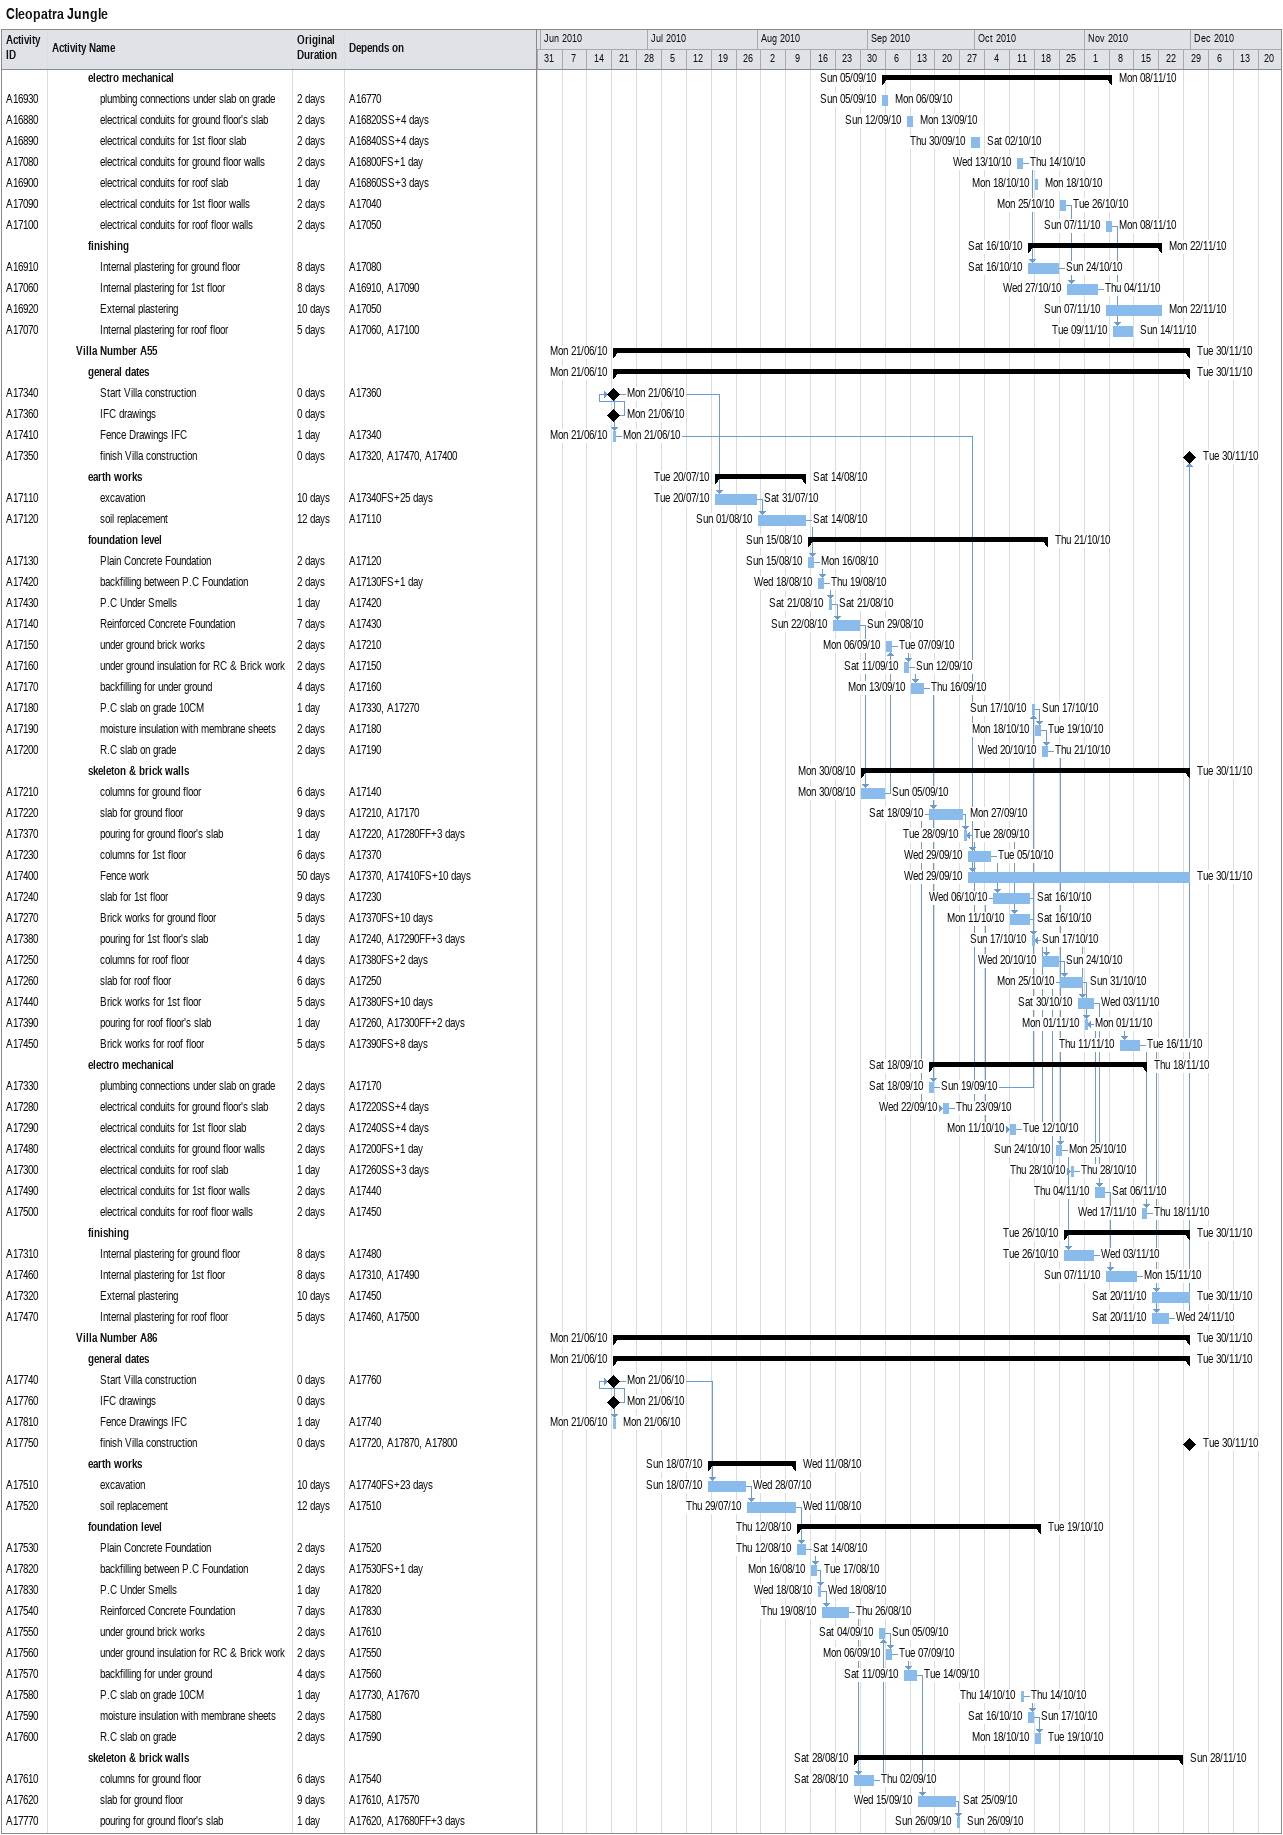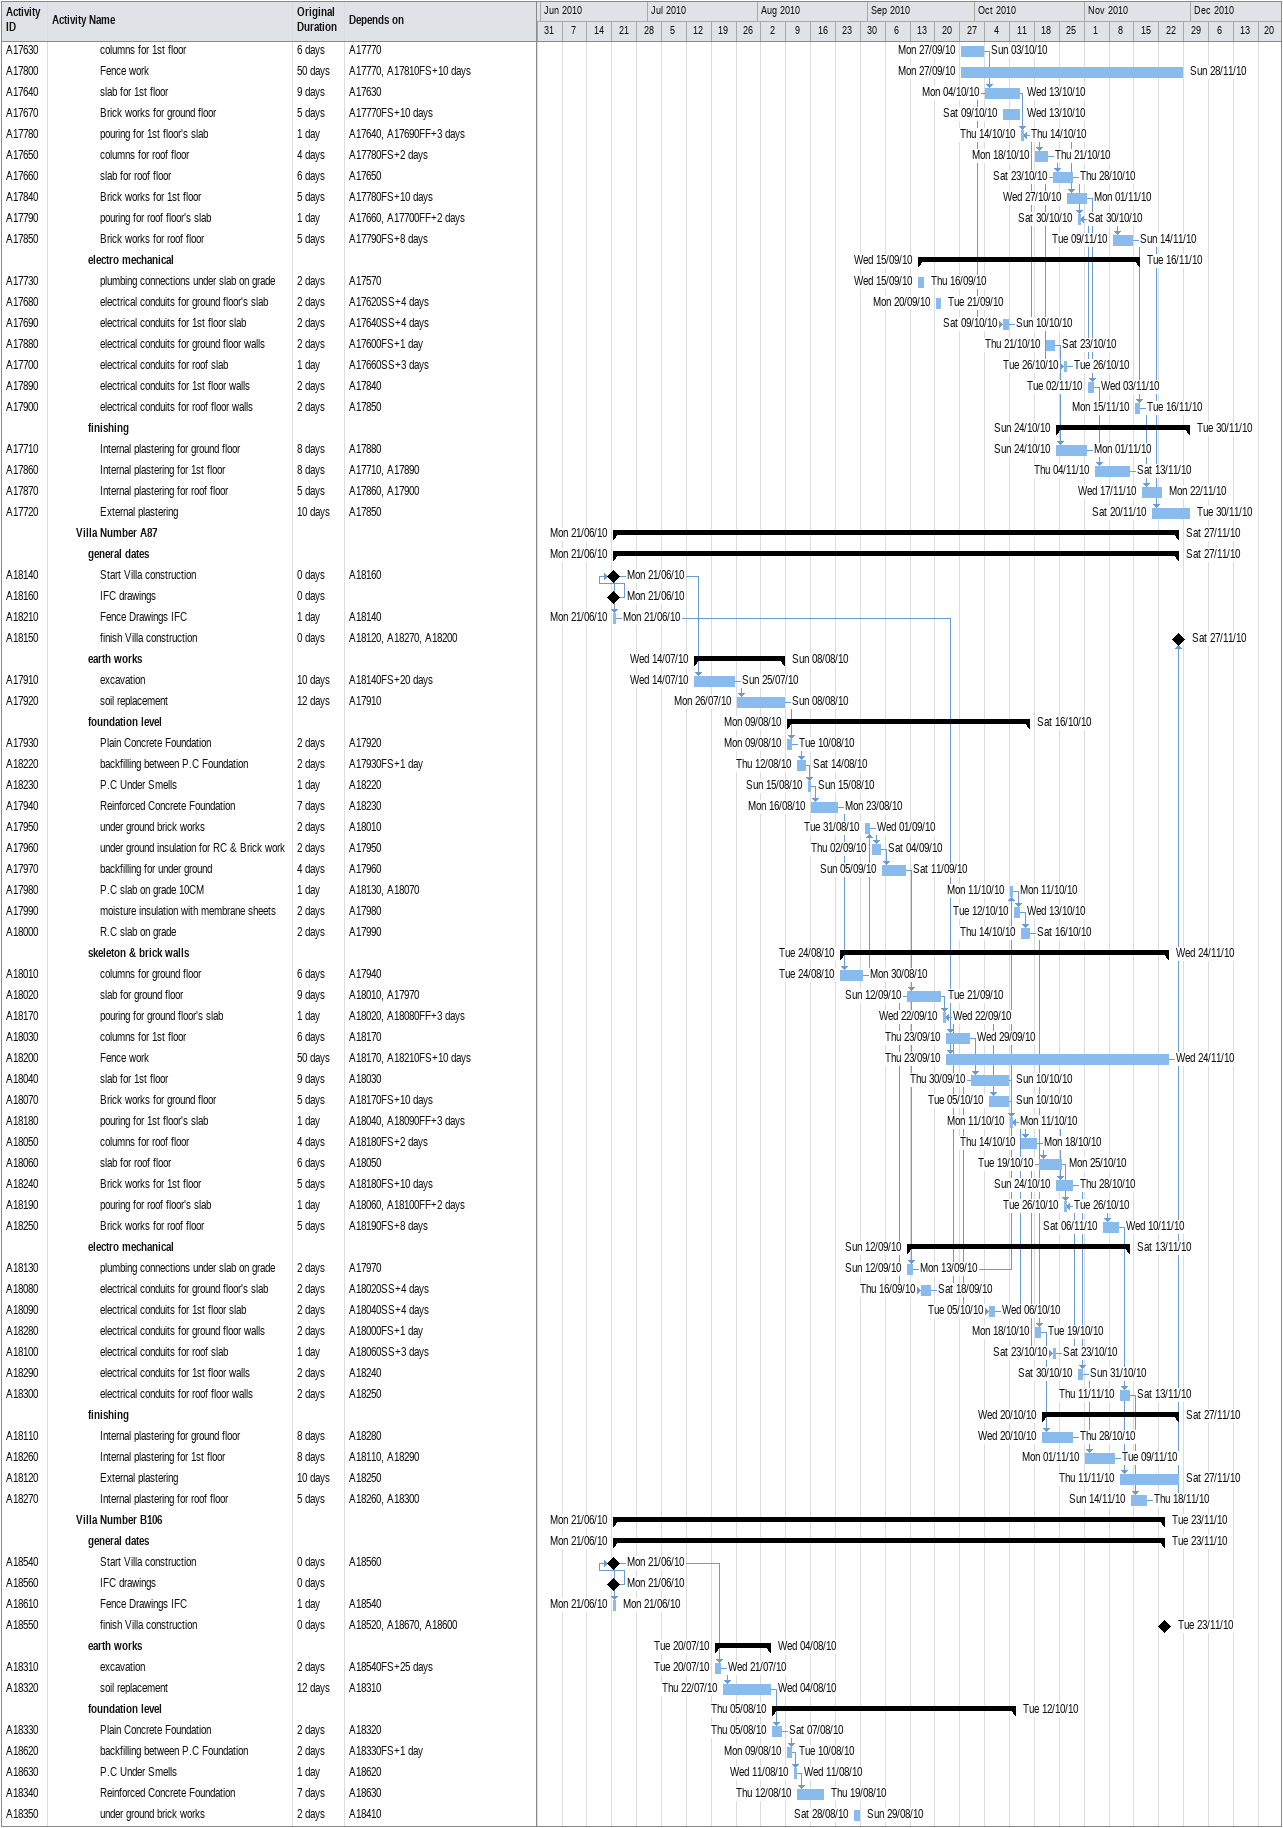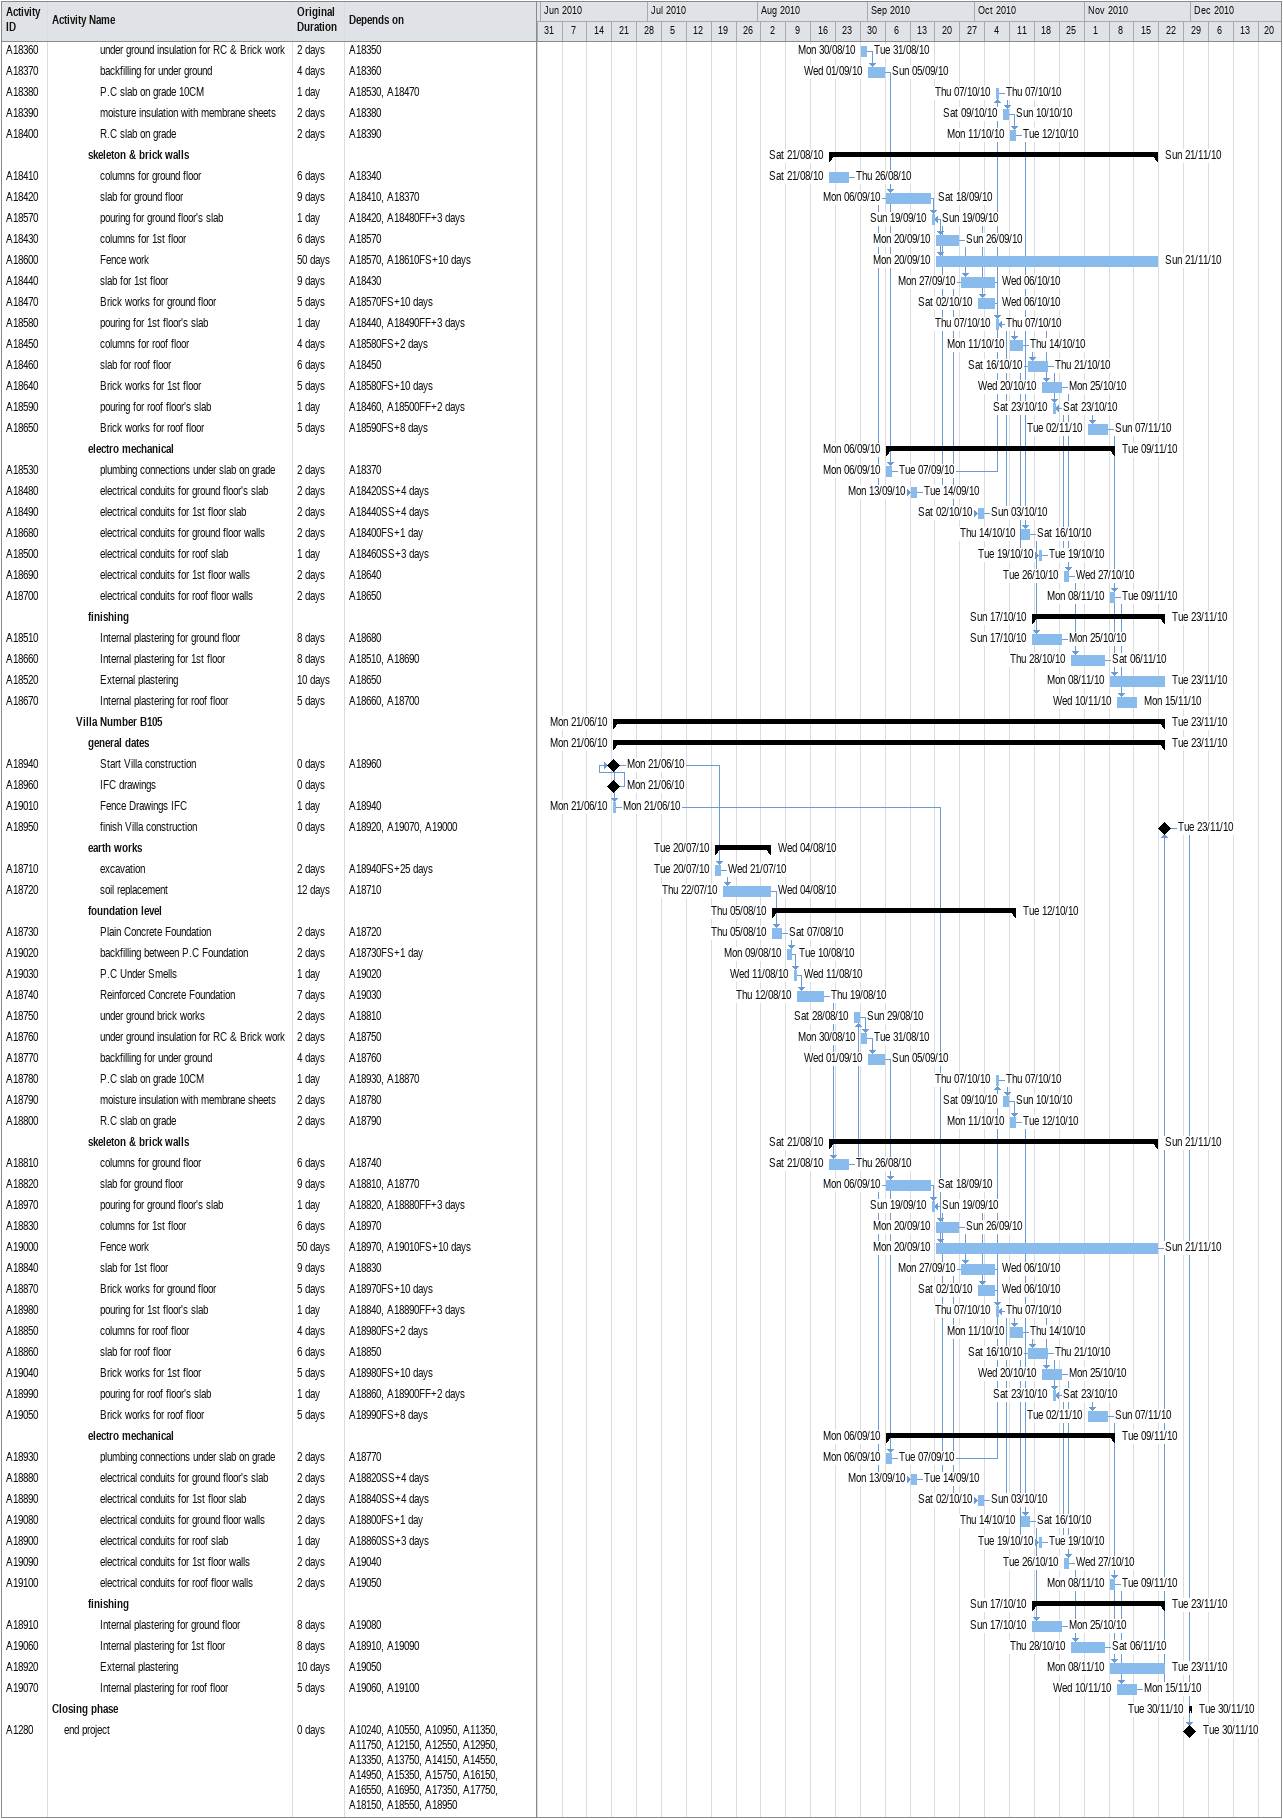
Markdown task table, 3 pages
Cleopatra Jungle

| ID | Level | Task | Original duration | Start | Finish | Predecessors |
|---|---|---|---|---|---|---|
|  | 4 | **electro mechanical** |  | 2010-09-05 | 2010-11-08 |  |
| A16930 | 5 | plumbing connections under slab on grade | 2d | 2010-09-05 | 2010-09-06 | A16770 |
| A16880 | 5 | electrical conduits for ground floor's slab | 2d | 2010-09-12 | 2010-09-13 | A16820SS+4d |
| A16890 | 5 | electrical conduits for 1st floor slab | 2d | 2010-09-30 | 2010-10-02 | A16840SS+4d |
| A17080 | 5 | electrical conduits for ground floor walls | 2d | 2010-10-13 | 2010-10-14 | A16800FS+1d |
| A16900 | 5 | electrical conduits for roof slab | 1d | 2010-10-18 | 2010-10-18 | A16860SS+3d |
| A17090 | 5 | electrical conduits for 1st floor walls | 2d | 2010-10-25 | 2010-10-26 | A17040 |
| A17100 | 5 | electrical conduits for roof floor walls | 2d | 2010-11-07 | 2010-11-08 | A17050 |
|  | 4 | **finishing** |  | 2010-10-16 | 2010-11-22 |  |
| A16910 | 5 | Internal plastering for ground floor | 8d | 2010-10-16 | 2010-10-24 | A17080 |
| A17060 | 5 | Internal plastering for 1st floor | 8d | 2010-10-27 | 2010-11-04 | A16910, A17090 |
| A16920 | 5 | External plastering | 10d | 2010-11-07 | 2010-11-22 | A17050 |
| A17070 | 5 | Internal plastering for roof floor | 5d | 2010-11-09 | 2010-11-14 | A17060, A17100 |
|  | 3 | **Villa Number A55** |  | 2010-06-21 | 2010-11-30 |  |
|  | 4 | **general dates** |  | 2010-06-21 | 2010-11-30 |  |
| A17340 | 5 | Start Villa construction | 0d | 2010-06-21 | 2010-06-21 | A17360 |
| A17360 | 5 | IFC drawings | 0d | 2010-06-21 | 2010-06-21 |  |
| A17410 | 5 | Fence Drawings IFC | 1d | 2010-06-21 | 2010-06-21 | A17340 |
| A17350 | 5 | finish Villa construction | 0d | 2010-11-30 | 2010-11-30 | A17320, A17470, A17400 |
|  | 4 | **earth works** |  | 2010-07-20 | 2010-08-14 |  |
| A17110 | 5 | excavation | 10d | 2010-07-20 | 2010-07-31 | A17340FS+25d |
| A17120 | 5 | soil replacement | 12d | 2010-08-01 | 2010-08-14 | A17110 |
|  | 4 | **foundation level** |  | 2010-08-15 | 2010-10-21 |  |
| A17130 | 5 | Plain Concrete Foundation | 2d | 2010-08-15 | 2010-08-16 | A17120 |
| A17420 | 5 | backfilling between P.C Foundation | 2d | 2010-08-18 | 2010-08-19 | A17130FS+1d |
| A17430 | 5 | P.C Under Smells | 1d | 2010-08-21 | 2010-08-21 | A17420 |
| A17140 | 5 | Reinforced Concrete Foundation | 7d | 2010-08-22 | 2010-08-29 | A17430 |
| A17150 | 5 | under ground brick works | 2d | 2010-09-06 | 2010-09-07 | A17210 |
| A17160 | 5 | under ground insulation for RC & Brick work | 2d | 2010-09-11 | 2010-09-12 | A17150 |
| A17170 | 5 | backfilling for under ground | 4d | 2010-09-13 | 2010-09-16 | A17160 |
| A17180 | 5 | P.C slab on grade 10CM | 1d | 2010-10-17 | 2010-10-17 | A17330, A17270 |
| A17190 | 5 | moisture insulation with membrane sheets | 2d | 2010-10-18 | 2010-10-19 | A17180 |
| A17200 | 5 | R.C slab on grade | 2d | 2010-10-20 | 2010-10-21 | A17190 |
|  | 4 | **skeleton & brick walls** |  | 2010-08-30 | 2010-11-30 |  |
| A17210 | 5 | columns for ground floor | 6d | 2010-08-30 | 2010-09-05 | A17140 |
| A17220 | 5 | slab for ground floor | 9d | 2010-09-18 | 2010-09-27 | A17210, A17170 |
| A17370 | 5 | pouring for ground floor's slab | 1d | 2010-09-28 | 2010-09-28 | A17220, A17280FF+3d |
| A17230 | 5 | columns for 1st floor | 6d | 2010-09-29 | 2010-10-05 | A17370 |
| A17400 | 5 | Fence work | 50d | 2010-09-29 | 2010-11-30 | A17370, A17410FS+10d |
| A17240 | 5 | slab for 1st floor | 9d | 2010-10-06 | 2010-10-16 | A17230 |
| A17270 | 5 | Brick works for ground floor | 5d | 2010-10-11 | 2010-10-16 | A17370FS+10d |
| A17380 | 5 | pouring for 1st floor's slab | 1d | 2010-10-17 | 2010-10-17 | A17240, A17290FF+3d |
| A17250 | 5 | columns for roof floor | 4d | 2010-10-20 | 2010-10-24 | A17380FS+2d |
| A17260 | 5 | slab for roof floor | 6d | 2010-10-25 | 2010-10-31 | A17250 |
| A17440 | 5 | Brick works for 1st floor | 5d | 2010-10-30 | 2010-11-03 | A17380FS+10d |
| A17390 | 5 | pouring for roof floor's slab | 1d | 2010-11-01 | 2010-11-01 | A17260, A17300FF+2d |
| A17450 | 5 | Brick works for roof floor | 5d | 2010-11-11 | 2010-11-16 | A17390FS+8d |
|  | 4 | **electro mechanical** |  | 2010-09-18 | 2010-11-18 |  |
| A17330 | 5 | plumbing connections under slab on grade | 2d | 2010-09-18 | 2010-09-19 | A17170 |
| A17280 | 5 | electrical conduits for ground floor's slab | 2d | 2010-09-22 | 2010-09-23 | A17220SS+4d |
| A17290 | 5 | electrical conduits for 1st floor slab | 2d | 2010-10-11 | 2010-10-12 | A17240SS+4d |
| A17480 | 5 | electrical conduits for ground floor walls | 2d | 2010-10-24 | 2010-10-25 | A17200FS+1d |
| A17300 | 5 | electrical conduits for roof slab | 1d | 2010-10-28 | 2010-10-28 | A17260SS+3d |
| A17490 | 5 | electrical conduits for 1st floor walls | 2d | 2010-11-04 | 2010-11-06 | A17440 |
| A17500 | 5 | electrical conduits for roof floor walls | 2d | 2010-11-17 | 2010-11-18 | A17450 |
|  | 4 | **finishing** |  | 2010-10-26 | 2010-11-30 |  |
| A17310 | 5 | Internal plastering for ground floor | 8d | 2010-10-26 | 2010-11-03 | A17480 |
| A17460 | 5 | Internal plastering for 1st floor | 8d | 2010-11-07 | 2010-11-15 | A17310, A17490 |
| A17320 | 5 | External plastering | 10d | 2010-11-20 | 2010-11-30 | A17450 |
| A17470 | 5 | Internal plastering for roof floor | 5d | 2010-11-20 | 2010-11-24 | A17460, A17500 |
|  | 3 | **Villa Number A86** |  | 2010-06-21 | 2010-11-30 |  |
|  | 4 | **general dates** |  | 2010-06-21 | 2010-11-30 |  |
| A17740 | 5 | Start Villa construction | 0d | 2010-06-21 | 2010-06-21 | A17760 |
| A17760 | 5 | IFC drawings | 0d | 2010-06-21 | 2010-06-21 |  |
| A17810 | 5 | Fence Drawings IFC | 1d | 2010-06-21 | 2010-06-21 | A17740 |
| A17750 | 5 | finish Villa construction | 0d | 2010-11-30 | 2010-11-30 | A17720, A17870, A17800 |
|  | 4 | **earth works** |  | 2010-07-18 | 2010-08-11 |  |
| A17510 | 5 | excavation | 10d | 2010-07-18 | 2010-07-28 | A17740FS+23d |
| A17520 | 5 | soil replacement | 12d | 2010-07-29 | 2010-08-11 | A17510 |
|  | 4 | **foundation level** |  | 2010-08-12 | 2010-10-19 |  |
| A17530 | 5 | Plain Concrete Foundation | 2d | 2010-08-12 | 2010-08-14 | A17520 |
| A17820 | 5 | backfilling between P.C Foundation | 2d | 2010-08-16 | 2010-08-17 | A17530FS+1d |
| A17830 | 5 | P.C Under Smells | 1d | 2010-08-18 | 2010-08-18 | A17820 |
| A17540 | 5 | Reinforced Concrete Foundation | 7d | 2010-08-19 | 2010-08-26 | A17830 |
| A17550 | 5 | under ground brick works | 2d | 2010-09-04 | 2010-09-05 | A17610 |
| A17560 | 5 | under ground insulation for RC & Brick work | 2d | 2010-09-06 | 2010-09-07 | A17550 |
| A17570 | 5 | backfilling for under ground | 4d | 2010-09-11 | 2010-09-14 | A17560 |
| A17580 | 5 | P.C slab on grade 10CM | 1d | 2010-10-14 | 2010-10-14 | A17730, A17670 |
| A17590 | 5 | moisture insulation with membrane sheets | 2d | 2010-10-16 | 2010-10-17 | A17580 |
| A17600 | 5 | R.C slab on grade | 2d | 2010-10-18 | 2010-10-19 | A17590 |
|  | 4 | **skeleton & brick walls** |  | 2010-08-28 | 2010-11-28 |  |
| A17610 | 5 | columns for ground floor | 6d | 2010-08-28 | 2010-09-02 | A17540 |
| A17620 | 5 | slab for ground floor | 9d | 2010-09-15 | 2010-09-25 | A17610, A17570 |
| A17770 | 5 | pouring for ground floor's slab | 1d | 2010-09-26 | 2010-09-26 | A17620, A17680FF+3d |
| A17630 | 5 | columns for 1st floor | 6d | 2010-09-27 | 2010-10-03 | A17770 |
| A17800 | 5 | Fence work | 50d | 2010-09-27 | 2010-11-28 | A17770, A17810FS+10d |
| A17640 | 5 | slab for 1st floor | 9d | 2010-10-04 | 2010-10-13 | A17630 |
| A17670 | 5 | Brick works for ground floor | 5d | 2010-10-09 | 2010-10-13 | A17770FS+10d |
| A17780 | 5 | pouring for 1st floor's slab | 1d | 2010-10-14 | 2010-10-14 | A17640, A17690FF+3d |
| A17650 | 5 | columns for roof floor | 4d | 2010-10-18 | 2010-10-21 | A17780FS+2d |
| A17660 | 5 | slab for roof floor | 6d | 2010-10-23 | 2010-10-28 | A17650 |
| A17840 | 5 | Brick works for 1st floor | 5d | 2010-10-27 | 2010-11-01 | A17780FS+10d |
| A17790 | 5 | pouring for roof floor's slab | 1d | 2010-10-30 | 2010-10-30 | A17660, A17700FF+2d |
| A17850 | 5 | Brick works for roof floor | 5d | 2010-11-09 | 2010-11-14 | A17790FS+8d |
|  | 4 | **electro mechanical** |  | 2010-09-15 | 2010-11-16 |  |
| A17730 | 5 | plumbing connections under slab on grade | 2d | 2010-09-15 | 2010-09-16 | A17570 |
| A17680 | 5 | electrical conduits for ground floor's slab | 2d | 2010-09-20 | 2010-09-21 | A17620SS+4d |
| A17690 | 5 | electrical conduits for 1st floor slab | 2d | 2010-10-09 | 2010-10-10 | A17640SS+4d |
| A17880 | 5 | electrical conduits for ground floor walls | 2d | 2010-10-21 | 2010-10-23 | A17600FS+1d |
| A17700 | 5 | electrical conduits for roof slab | 1d | 2010-10-26 | 2010-10-26 | A17660SS+3d |
| A17890 | 5 | electrical conduits for 1st floor walls | 2d | 2010-11-02 | 2010-11-03 | A17840 |
| A17900 | 5 | electrical conduits for roof floor walls | 2d | 2010-11-15 | 2010-11-16 | A17850 |
|  | 4 | **finishing** |  | 2010-10-24 | 2010-11-30 |  |
| A17710 | 5 | Internal plastering for ground floor | 8d | 2010-10-24 | 2010-11-01 | A17880 |
| A17860 | 5 | Internal plastering for 1st floor | 8d | 2010-11-04 | 2010-11-13 | A17710, A17890 |
| A17870 | 5 | Internal plastering for roof floor | 5d | 2010-11-17 | 2010-11-22 | A17860, A17900 |
| A17720 | 5 | External plastering | 10d | 2010-11-20 | 2010-11-30 | A17850 |
|  | 3 | **Villa Number A87** |  | 2010-06-21 | 2010-11-27 |  |
|  | 4 | **general dates** |  | 2010-06-21 | 2010-11-27 |  |
| A18140 | 5 | Start Villa construction | 0d | 2010-06-21 | 2010-06-21 | A18160 |
| A18160 | 5 | IFC drawings | 0d | 2010-06-21 | 2010-06-21 |  |
| A18210 | 5 | Fence Drawings IFC | 1d | 2010-06-21 | 2010-06-21 | A18140 |
| A18150 | 5 | finish Villa construction | 0d | 2010-11-27 | 2010-11-27 | A18120, A18270, A18200 |
|  | 4 | **earth works** |  | 2010-07-14 | 2010-08-08 |  |
| A17910 | 5 | excavation | 10d | 2010-07-14 | 2010-07-25 | A18140FS+20d |
| A17920 | 5 | soil replacement | 12d | 2010-07-26 | 2010-08-08 | A17910 |
|  | 4 | **foundation level** |  | 2010-08-09 | 2010-10-16 |  |
| A17930 | 5 | Plain Concrete Foundation | 2d | 2010-08-09 | 2010-08-10 | A17920 |
| A18220 | 5 | backfilling between P.C Foundation | 2d | 2010-08-12 | 2010-08-14 | A17930FS+1d |
| A18230 | 5 | P.C Under Smells | 1d | 2010-08-15 | 2010-08-15 | A18220 |
| A17940 | 5 | Reinforced Concrete Foundation | 7d | 2010-08-16 | 2010-08-23 | A18230 |
| A17950 | 5 | under ground brick works | 2d | 2010-08-31 | 2010-09-01 | A18010 |
| A17960 | 5 | under ground insulation for RC & Brick work | 2d | 2010-09-02 | 2010-09-04 | A17950 |
| A17970 | 5 | backfilling for under ground | 4d | 2010-09-05 | 2010-09-11 | A17960 |
| A17980 | 5 | P.C slab on grade 10CM | 1d | 2010-10-11 | 2010-10-11 | A18130, A18070 |
| A17990 | 5 | moisture insulation with membrane sheets | 2d | 2010-10-12 | 2010-10-13 | A17980 |
| A18000 | 5 | R.C slab on grade | 2d | 2010-10-14 | 2010-10-16 | A17990 |
|  | 4 | **skeleton & brick walls** |  | 2010-08-24 | 2010-11-24 |  |
| A18010 | 5 | columns for ground floor | 6d | 2010-08-24 | 2010-08-30 | A17940 |
| A18020 | 5 | slab for ground floor | 9d | 2010-09-12 | 2010-09-21 | A18010, A17970 |
| A18170 | 5 | pouring for ground floor's slab | 1d | 2010-09-22 | 2010-09-22 | A18020, A18080FF+3d |
| A18030 | 5 | columns for 1st floor | 6d | 2010-09-23 | 2010-09-29 | A18170 |
| A18200 | 5 | Fence work | 50d | 2010-09-23 | 2010-11-24 | A18170, A18210FS+10d |
| A18040 | 5 | slab for 1st floor | 9d | 2010-09-30 | 2010-10-10 | A18030 |
| A18070 | 5 | Brick works for ground floor | 5d | 2010-10-05 | 2010-10-10 | A18170FS+10d |
| A18180 | 5 | pouring for 1st floor's slab | 1d | 2010-10-11 | 2010-10-11 | A18040, A18090FF+3d |
| A18050 | 5 | columns for roof floor | 4d | 2010-10-14 | 2010-10-18 | A18180FS+2d |
| A18060 | 5 | slab for roof floor | 6d | 2010-10-19 | 2010-10-25 | A18050 |
| A18240 | 5 | Brick works for 1st floor | 5d | 2010-10-24 | 2010-10-28 | A18180FS+10d |
| A18190 | 5 | pouring for roof floor's slab | 1d | 2010-10-26 | 2010-10-26 | A18060, A18100FF+2d |
| A18250 | 5 | Brick works for roof floor | 5d | 2010-11-06 | 2010-11-10 | A18190FS+8d |
|  | 4 | **electro mechanical** |  | 2010-09-12 | 2010-11-13 |  |
| A18130 | 5 | plumbing connections under slab on grade | 2d | 2010-09-12 | 2010-09-13 | A17970 |
| A18080 | 5 | electrical conduits for ground floor's slab | 2d | 2010-09-16 | 2010-09-18 | A18020SS+4d |
| A18090 | 5 | electrical conduits for 1st floor slab | 2d | 2010-10-05 | 2010-10-06 | A18040SS+4d |
| A18280 | 5 | electrical conduits for ground floor walls | 2d | 2010-10-18 | 2010-10-19 | A18000FS+1d |
| A18100 | 5 | electrical conduits for roof slab | 1d | 2010-10-23 | 2010-10-23 | A18060SS+3d |
| A18290 | 5 | electrical conduits for 1st floor walls | 2d | 2010-10-30 | 2010-10-31 | A18240 |
| A18300 | 5 | electrical conduits for roof floor walls | 2d | 2010-11-11 | 2010-11-13 | A18250 |
|  | 4 | **finishing** |  | 2010-10-20 | 2010-11-27 |  |
| A18110 | 5 | Internal plastering for ground floor | 8d | 2010-10-20 | 2010-10-28 | A18280 |
| A18260 | 5 | Internal plastering for 1st floor | 8d | 2010-11-01 | 2010-11-09 | A18110, A18290 |
| A18120 | 5 | External plastering | 10d | 2010-11-11 | 2010-11-27 | A18250 |
| A18270 | 5 | Internal plastering for roof floor | 5d | 2010-11-14 | 2010-11-18 | A18260, A18300 |
|  | 3 | **Villa Number B106** |  | 2010-06-21 | 2010-11-23 |  |
|  | 4 | **general dates** |  | 2010-06-21 | 2010-11-23 |  |
| A18540 | 5 | Start Villa construction | 0d | 2010-06-21 | 2010-06-21 | A18560 |
| A18560 | 5 | IFC drawings | 0d | 2010-06-21 | 2010-06-21 |  |
| A18610 | 5 | Fence Drawings IFC | 1d | 2010-06-21 | 2010-06-21 | A18540 |
| A18550 | 5 | finish Villa construction | 0d | 2010-11-23 | 2010-11-23 | A18520, A18670, A18600 |
|  | 4 | **earth works** |  | 2010-07-20 | 2010-08-04 |  |
| A18310 | 5 | excavation | 2d | 2010-07-20 | 2010-07-21 | A18540FS+25d |
| A18320 | 5 | soil replacement | 12d | 2010-07-22 | 2010-08-04 | A18310 |
|  | 4 | **foundation level** |  | 2010-08-05 | 2010-10-12 |  |
| A18330 | 5 | Plain Concrete Foundation | 2d | 2010-08-05 | 2010-08-07 | A18320 |
| A18620 | 5 | backfilling between P.C Foundation | 2d | 2010-08-09 | 2010-08-10 | A18330FS+1d |
| A18630 | 5 | P.C Under Smells | 1d | 2010-08-11 | 2010-08-11 | A18620 |
| A18340 | 5 | Reinforced Concrete Foundation | 7d | 2010-08-12 | 2010-08-19 | A18630 |
| A18350 | 5 | under ground brick works | 2d | 2010-08-28 | 2010-08-29 | A18410 |
| A18360 | 5 | under ground insulation for RC & Brick work | 2d | 2010-08-30 | 2010-08-31 | A18350 |
| A18370 | 5 | backfilling for under ground | 4d | 2010-09-01 | 2010-09-05 | A18360 |
| A18380 | 5 | P.C slab on grade 10CM | 1d | 2010-10-07 | 2010-10-07 | A18530, A18470 |
| A18390 | 5 | moisture insulation with membrane sheets | 2d | 2010-10-09 | 2010-10-10 | A18380 |
| A18400 | 5 | R.C slab on grade | 2d | 2010-10-11 | 2010-10-12 | A18390 |
|  | 4 | **skeleton & brick walls** |  | 2010-08-21 | 2010-11-21 |  |
| A18410 | 5 | columns for ground floor | 6d | 2010-08-21 | 2010-08-26 | A18340 |
| A18420 | 5 | slab for ground floor | 9d | 2010-09-06 | 2010-09-18 | A18410, A18370 |
| A18570 | 5 | pouring for ground floor's slab | 1d | 2010-09-19 | 2010-09-19 | A18420, A18480FF+3d |
| A18430 | 5 | columns for 1st floor | 6d | 2010-09-20 | 2010-09-26 | A18570 |
| A18600 | 5 | Fence work | 50d | 2010-09-20 | 2010-11-21 | A18570, A18610FS+10d |
| A18440 | 5 | slab for 1st floor | 9d | 2010-09-27 | 2010-10-06 | A18430 |
| A18470 | 5 | Brick works for ground floor | 5d | 2010-10-02 | 2010-10-06 | A18570FS+10d |
| A18580 | 5 | pouring for 1st floor's slab | 1d | 2010-10-07 | 2010-10-07 | A18440, A18490FF+3d |
| A18450 | 5 | columns for roof floor | 4d | 2010-10-11 | 2010-10-14 | A18580FS+2d |
| A18460 | 5 | slab for roof floor | 6d | 2010-10-16 | 2010-10-21 | A18450 |
| A18640 | 5 | Brick works for 1st floor | 5d | 2010-10-20 | 2010-10-25 | A18580FS+10d |
| A18590 | 5 | pouring for roof floor's slab | 1d | 2010-10-23 | 2010-10-23 | A18460, A18500FF+2d |
| A18650 | 5 | Brick works for roof floor | 5d | 2010-11-02 | 2010-11-07 | A18590FS+8d |
|  | 4 | **electro mechanical** |  | 2010-09-06 | 2010-11-09 |  |
| A18530 | 5 | plumbing connections under slab on grade | 2d | 2010-09-06 | 2010-09-07 | A18370 |
| A18480 | 5 | electrical conduits for ground floor's slab | 2d | 2010-09-13 | 2010-09-14 | A18420SS+4d |
| A18490 | 5 | electrical conduits for 1st floor slab | 2d | 2010-10-02 | 2010-10-03 | A18440SS+4d |
| A18680 | 5 | electrical conduits for ground floor walls | 2d | 2010-10-14 | 2010-10-16 | A18400FS+1d |
| A18500 | 5 | electrical conduits for roof slab | 1d | 2010-10-19 | 2010-10-19 | A18460SS+3d |
| A18690 | 5 | electrical conduits for 1st floor walls | 2d | 2010-10-26 | 2010-10-27 | A18640 |
| A18700 | 5 | electrical conduits for roof floor walls | 2d | 2010-11-08 | 2010-11-09 | A18650 |
|  | 4 | **finishing** |  | 2010-10-17 | 2010-11-23 |  |
| A18510 | 5 | Internal plastering for ground floor | 8d | 2010-10-17 | 2010-10-25 | A18680 |
| A18660 | 5 | Internal plastering for 1st floor | 8d | 2010-10-28 | 2010-11-06 | A18510, A18690 |
| A18520 | 5 | External plastering | 10d | 2010-11-08 | 2010-11-23 | A18650 |
| A18670 | 5 | Internal plastering for roof floor | 5d | 2010-11-10 | 2010-11-15 | A18660, A18700 |
|  | 3 | **Villa Number B105** |  | 2010-06-21 | 2010-11-23 |  |
|  | 4 | **general dates** |  | 2010-06-21 | 2010-11-23 |  |
| A18940 | 5 | Start Villa construction | 0d | 2010-06-21 | 2010-06-21 | A18960 |
| A18960 | 5 | IFC drawings | 0d | 2010-06-21 | 2010-06-21 |  |
| A19010 | 5 | Fence Drawings IFC | 1d | 2010-06-21 | 2010-06-21 | A18940 |
| A18950 | 5 | finish Villa construction | 0d | 2010-11-23 | 2010-11-23 | A18920, A19070, A19000 |
|  | 4 | **earth works** |  | 2010-07-20 | 2010-08-04 |  |
| A18710 | 5 | excavation | 2d | 2010-07-20 | 2010-07-21 | A18940FS+25d |
| A18720 | 5 | soil replacement | 12d | 2010-07-22 | 2010-08-04 | A18710 |
|  | 4 | **foundation level** |  | 2010-08-05 | 2010-10-12 |  |
| A18730 | 5 | Plain Concrete Foundation | 2d | 2010-08-05 | 2010-08-07 | A18720 |
| A19020 | 5 | backfilling between P.C Foundation | 2d | 2010-08-09 | 2010-08-10 | A18730FS+1d |
| A19030 | 5 | P.C Under Smells | 1d | 2010-08-11 | 2010-08-11 | A19020 |
| A18740 | 5 | Reinforced Concrete Foundation | 7d | 2010-08-12 | 2010-08-19 | A19030 |
| A18750 | 5 | under ground brick works | 2d | 2010-08-28 | 2010-08-29 | A18810 |
| A18760 | 5 | under ground insulation for RC & Brick work | 2d | 2010-08-30 | 2010-08-31 | A18750 |
| A18770 | 5 | backfilling for under ground | 4d | 2010-09-01 | 2010-09-05 | A18760 |
| A18780 | 5 | P.C slab on grade 10CM | 1d | 2010-10-07 | 2010-10-07 | A18930, A18870 |
| A18790 | 5 | moisture insulation with membrane sheets | 2d | 2010-10-09 | 2010-10-10 | A18780 |
| A18800 | 5 | R.C slab on grade | 2d | 2010-10-11 | 2010-10-12 | A18790 |
|  | 4 | **skeleton & brick walls** |  | 2010-08-21 | 2010-11-21 |  |
| A18810 | 5 | columns for ground floor | 6d | 2010-08-21 | 2010-08-26 | A18740 |
| A18820 | 5 | slab for ground floor | 9d | 2010-09-06 | 2010-09-18 | A18810, A18770 |
| A18970 | 5 | pouring for ground floor's slab | 1d | 2010-09-19 | 2010-09-19 | A18820, A18880FF+3d |
| A18830 | 5 | columns for 1st floor | 6d | 2010-09-20 | 2010-09-26 | A18970 |
| A19000 | 5 | Fence work | 50d | 2010-09-20 | 2010-11-21 | A18970, A19010FS+10d |
| A18840 | 5 | slab for 1st floor | 9d | 2010-09-27 | 2010-10-06 | A18830 |
| A18870 | 5 | Brick works for ground floor | 5d | 2010-10-02 | 2010-10-06 | A18970FS+10d |
| A18980 | 5 | pouring for 1st floor's slab | 1d | 2010-10-07 | 2010-10-07 | A18840, A18890FF+3d |
| A18850 | 5 | columns for roof floor | 4d | 2010-10-11 | 2010-10-14 | A18980FS+2d |
| A18860 | 5 | slab for roof floor | 6d | 2010-10-16 | 2010-10-21 | A18850 |
| A19040 | 5 | Brick works for 1st floor | 5d | 2010-10-20 | 2010-10-25 | A18980FS+10d |
| A18990 | 5 | pouring for roof floor's slab | 1d | 2010-10-23 | 2010-10-23 | A18860, A18900FF+2d |
| A19050 | 5 | Brick works for roof floor | 5d | 2010-11-02 | 2010-11-07 | A18990FS+8d |
|  | 4 | **electro mechanical** |  | 2010-09-06 | 2010-11-09 |  |
| A18930 | 5 | plumbing connections under slab on grade | 2d | 2010-09-06 | 2010-09-07 | A18770 |
| A18880 | 5 | electrical conduits for ground floor's slab | 2d | 2010-09-13 | 2010-09-14 | A18820SS+4d |
| A18890 | 5 | electrical conduits for 1st floor slab | 2d | 2010-10-02 | 2010-10-03 | A18840SS+4d |
| A19080 | 5 | electrical conduits for ground floor walls | 2d | 2010-10-14 | 2010-10-16 | A18800FS+1d |
| A18900 | 5 | electrical conduits for roof slab | 1d | 2010-10-19 | 2010-10-19 | A18860SS+3d |
| A19090 | 5 | electrical conduits for 1st floor walls | 2d | 2010-10-26 | 2010-10-27 | A19040 |
| A19100 | 5 | electrical conduits for roof floor walls | 2d | 2010-11-08 | 2010-11-09 | A19050 |
|  | 4 | **finishing** |  | 2010-10-17 | 2010-11-23 |  |
| A18910 | 5 | Internal plastering for ground floor | 8d | 2010-10-17 | 2010-10-25 | A19080 |
| A19060 | 5 | Internal plastering for 1st floor | 8d | 2010-10-28 | 2010-11-06 | A18910, A19090 |
| A18920 | 5 | External plastering | 10d | 2010-11-08 | 2010-11-23 | A19050 |
| A19070 | 5 | Internal plastering for roof floor | 5d | 2010-11-10 | 2010-11-15 | A19060, A19100 |
|  | 1 | **Closing phase** |  | 2010-11-30 | 2010-11-30 |  |
| A1280 | 2 | end project | 0d | 2010-11-30 | 2010-11-30 | A10240, A10550, A10950, A11350, A11750, A12150, A12550, A12950, A13350, A13750, A14150, A14550, A14950, A15350, A15750, A16150, A16550, A16950, A17350, A17750, A18150, A18550, A18950 |
